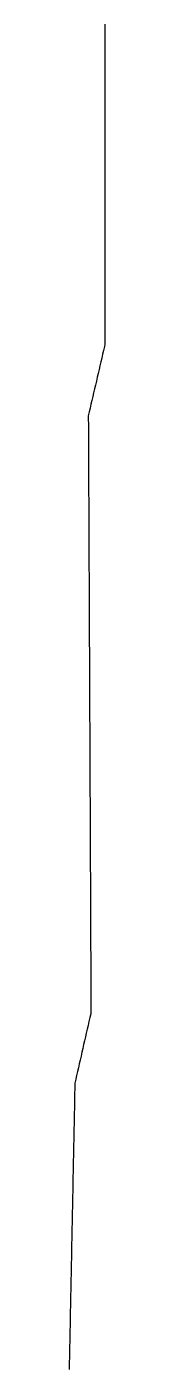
# Model space of a CAD drawing. Header units: millimetres. Extents: x 32 to 3054, y 42 to 5568.
# Drawn here: x 1490.4 to 1499.5, y 721.8 to 1061.4 of the extents above; entities that cross this region are included whole.
import ezdxf

# ---------------------------------------------------------------- set-up
doc = ezdxf.new("R2010")
doc.units = ezdxf.units.MM
doc.layers.add('ALL_ISLANDS', color=7, linetype='Continuous')
doc.layers.add('OUTLINE_ISLAND_01', color=7, linetype='Continuous')

msp = doc.modelspace()

# ---------------------------------------------------------------- linework, layer by layer
at = {"layer": 'ALL_ISLANDS'}
msp.add_lwpolyline([(1499.4386, 1062.0454), (1499.4388, 1061.0454), (1499.439, 1060.0454), (1499.4392, 1059.0454), (1499.4394, 1058.0454), (1499.4395, 1057.0454), (1499.4397, 1056.0454), (1499.4399, 1055.0454), (1499.4401, 1054.0454), (1499.4403, 1053.0454), (1499.4405, 1052.0454), (1499.4407, 1051.0454), (1499.4409, 1050.0454), (1499.4411, 1049.0454), (1499.4413, 1048.0454), (1499.4414, 1047.0454), (1499.4416, 1046.0454), (1499.4418, 1045.0454), (1499.442, 1044.0454), (1499.4422, 1043.0454), (1499.4424, 1042.0454), (1499.4426, 1041.0454), (1499.4428, 1040.0454), (1499.443, 1039.0454), (1499.4431, 1038.0454), (1499.4433, 1037.0454), (1499.4435, 1036.0454), (1499.4437, 1035.0454), (1499.4439, 1034.0454), (1499.4441, 1033.0454), (1499.4443, 1032.0454), (1499.4445, 1031.0454), (1499.4447, 1030.0454), (1499.4449, 1029.0454), (1499.445, 1028.0454), (1499.4452, 1027.0454), (1499.4454, 1026.0454), (1499.4456, 1025.0454), (1499.4458, 1024.0454), (1499.446, 1023.0454), (1499.4462, 1022.0454), (1499.4464, 1021.0454), (1499.4466, 1020.0454), (1499.4468, 1019.0454), (1499.4469, 1018.0454), (1499.4471, 1017.0454), (1499.4473, 1016.0454), (1499.4475, 1015.0454), (1499.4477, 1014.0454), (1499.4479, 1013.0454), (1499.4481, 1012.0454), (1499.4483, 1011.0454), (1499.4485, 1010.0454), (1499.4486, 1009.0454), (1499.4488, 1008.0454), (1499.449, 1007.0454), (1499.4492, 1006.0454), (1499.4494, 1005.0454), (1499.4496, 1004.0454), (1499.4498, 1003.0454), (1499.45, 1002.0454), (1499.4502, 1001.0454), (1499.4504, 1000.0454), (1499.4505, 999.0454), (1499.4507, 998.0454), (1499.4509, 997.0454), (1499.4511, 996.0454), (1499.4513, 995.0454), (1499.4515, 994.0454), (1499.4517, 993.0454), (1499.4519, 992.0454), (1499.4521, 991.0454), (1499.4522, 990.0454), (1499.4524, 989.0454), (1499.4526, 988.0454), (1499.4528, 987.0454), (1499.453, 986.0454), (1499.4532, 985.0454), (1499.4534, 984.0454), (1499.4536, 983.0454), (1499.4538, 982.0454), (1499.454, 981.0454), (1499.3286, 980.5054), (1499.1024, 979.5313), (1498.8762, 978.5573), (1498.65, 977.5832), (1498.4238, 976.6091), (1498.1976, 975.635), (1497.9714, 974.6609), (1497.7451, 973.6869), (1497.5189, 972.7128), (1497.2927, 971.7387), (1497.0665, 970.7646), (1496.8403, 969.7905), (1496.6141, 968.8165), (1496.3879, 967.8424), (1496.1617, 966.8683), (1495.9355, 965.8942), (1495.7093, 964.9201), (1495.4831, 963.9461), (1495.2569, 962.972), (1495.2613, 961.9813), (1495.2657, 960.9813), (1495.2701, 959.9813), (1495.2745, 958.9813), (1495.279, 957.9813), (1495.2834, 956.9813), (1495.2878, 955.9813), (1495.2922, 954.9813), (1495.2966, 953.9813), (1495.301, 952.9813), (1495.3055, 951.9813), (1495.3099, 950.9814), (1495.3143, 949.9814), (1495.3187, 948.9814), (1495.3231, 947.9814), (1495.3275, 946.9814), (1495.332, 945.9814), (1495.3364, 944.9814), (1495.3408, 943.9814), (1495.3452, 942.9814), (1495.3496, 941.9814), (1495.354, 940.9815), (1495.3585, 939.9815), (1495.3629, 938.9815), (1495.3673, 937.9815), (1495.3717, 936.9815), (1495.3761, 935.9815), (1495.3805, 934.9815), (1495.385, 933.9815), (1495.3894, 932.9815), (1495.3938, 931.9815), (1495.3982, 930.9816), (1495.4026, 929.9816), (1495.407, 928.9816), (1495.4114, 927.9816), (1495.4159, 926.9816), (1495.4203, 925.9816), (1495.4247, 924.9816), (1495.4291, 923.9816), (1495.4335, 922.9816), (1495.4379, 921.9816), (1495.4424, 920.9817), (1495.4468, 919.9817), (1495.4512, 918.9817), (1495.4556, 917.9817), (1495.46, 916.9817), (1495.4644, 915.9817), (1495.4689, 914.9817), (1495.4733, 913.9817), (1495.4777, 912.9817), (1495.4821, 911.9817), (1495.4865, 910.9817), (1495.4909, 909.9818), (1495.4954, 908.9818), (1495.4998, 907.9818), (1495.5042, 906.9818), (1495.5086, 905.9818), (1495.513, 904.9818), (1495.5174, 903.9818), (1495.5219, 902.9818), (1495.5263, 901.9818), (1495.5307, 900.9818), (1495.5351, 899.9819), (1495.5395, 898.9819), (1495.5439, 897.9819), (1495.5484, 896.9819), (1495.5528, 895.9819), (1495.5572, 894.9819), (1495.5616, 893.9819), (1495.566, 892.9819), (1495.5704, 891.9819), (1495.5749, 890.9819), (1495.5793, 889.982), (1495.5837, 888.982), (1495.5881, 887.982), (1495.5925, 886.982), (1495.5969, 885.982), (1495.6014, 884.982), (1495.6058, 883.982), (1495.6102, 882.982), (1495.6146, 881.982), (1495.619, 880.982), (1495.6234, 879.9821), (1495.6279, 878.9821), (1495.6323, 877.9821), (1495.6367, 876.9821), (1495.6411, 875.9821), (1495.6455, 874.9821), (1495.6499, 873.9821), (1495.6543, 872.9821), (1495.6588, 871.9821), (1495.6632, 870.9821), (1495.6676, 869.9821), (1495.672, 868.9822), (1495.6764, 867.9822), (1495.6808, 866.9822), (1495.6853, 865.9822), (1495.6897, 864.9822), (1495.6941, 863.9822), (1495.6985, 862.9822), (1495.7029, 861.9822), (1495.7073, 860.9822), (1495.7118, 859.9822), (1495.7162, 858.9823), (1495.7206, 857.9823), (1495.725, 856.9823), (1495.7294, 855.9823), (1495.7338, 854.9823), (1495.7383, 853.9823), (1495.7427, 852.9823), (1495.7471, 851.9823), (1495.7515, 850.9823), (1495.7559, 849.9823), (1495.7603, 848.9824), (1495.7648, 847.9824), (1495.7692, 846.9824), (1495.7736, 845.9824), (1495.778, 844.9824), (1495.7824, 843.9824), (1495.7868, 842.9824), (1495.7913, 841.9824), (1495.7957, 840.9824), (1495.8001, 839.9824), (1495.8045, 838.9825), (1495.8089, 837.9825), (1495.8133, 836.9825), (1495.8178, 835.9825), (1495.8222, 834.9825), (1495.8266, 833.9825), (1495.831, 832.9825), (1495.8354, 831.9825), (1495.8398, 830.9825), (1495.8443, 829.9825), (1495.8487, 828.9825), (1495.8531, 827.9826), (1495.8575, 826.9826), (1495.8619, 825.9826), (1495.8663, 824.9826), (1495.8708, 823.9826), (1495.8752, 822.9826), (1495.8796, 821.9826), (1495.884, 820.9826), (1495.8884, 819.9826), (1495.8928, 818.9826), (1495.8973, 817.9827), (1495.9017, 816.9827), (1495.9061, 815.9827), (1495.9105, 814.9827), (1495.9149, 813.9827), (1495.9193, 812.9827), (1495.9237, 811.9827), (1495.8558, 811.6857), (1495.6326, 810.7109), (1495.4095, 809.7361), (1495.1864, 808.7613), (1494.9632, 807.7865), (1494.7401, 806.8117), (1494.517, 805.8369), (1494.2939, 804.8621), (1494.0707, 803.8873), (1493.8476, 802.9126), (1493.6245, 801.9378), (1493.4013, 800.963), (1493.1782, 799.9882), (1492.9551, 799.0134), (1492.732, 798.0386), (1492.5088, 797.0638), (1492.2857, 796.089), (1492.0626, 795.1142), (1491.8394, 794.1395), (1491.8295, 793.6408), (1491.8095, 792.641), (1491.7896, 791.6412), (1491.7696, 790.6414), (1491.7497, 789.6416), (1491.7297, 788.6418), (1491.7097, 787.642), (1491.6898, 786.6422), (1491.6698, 785.6424), (1491.6499, 784.6426), (1491.6299, 783.6428), (1491.6099, 782.643), (1491.59, 781.6432), (1491.57, 780.6434), (1491.5501, 779.6436), (1491.5301, 778.6438), (1491.5101, 777.644), (1491.4902, 776.6442), (1491.4702, 775.6444), (1491.4503, 774.6446), (1491.4303, 773.6448), (1491.4103, 772.645), (1491.3904, 771.6452), (1491.3704, 770.6454), (1491.3505, 769.6456), (1491.3305, 768.6458), (1491.3105, 767.646), (1491.2906, 766.6462), (1491.2706, 765.6464), (1491.2507, 764.6466), (1491.2307, 763.6468), (1491.2107, 762.647), (1491.1908, 761.6472), (1491.1708, 760.6474), (1491.1509, 759.6476), (1491.1309, 758.6478), (1491.1109, 757.648), (1491.091, 756.6482), (1491.071, 755.6484), (1491.0511, 754.6486), (1491.0311, 753.6488), (1491.0111, 752.649), (1490.9912, 751.6492), (1490.9712, 750.6494), (1490.9513, 749.6496), (1490.9313, 748.6498), (1490.9113, 747.65), (1490.8914, 746.6502), (1490.8714, 745.6504), (1490.8515, 744.6506), (1490.8315, 743.6508), (1490.8115, 742.651), (1490.7916, 741.6512), (1490.7716, 740.6514), (1490.7517, 739.6516), (1490.7317, 738.6518), (1490.7117, 737.652), (1490.6918, 736.6522), (1490.6718, 735.6524), (1490.6519, 734.6526), (1490.6319, 733.6528), (1490.6119, 732.653), (1490.592, 731.6532), (1490.572, 730.6534), (1490.5521, 729.6536), (1490.5321, 728.6538), (1490.5121, 727.654), (1490.4922, 726.6542), (1490.4722, 725.6544), (1490.4523, 724.6546), (1490.4323, 723.6548), (1490.4123, 722.655), (1490.3924, 721.6552)], dxfattribs=at)
at = {"layer": 'OUTLINE_ISLAND_01'}
msp.add_lwpolyline([(1499.4386, 1062.0454), (1499.4388, 1061.0454), (1499.439, 1060.0454), (1499.4392, 1059.0454), (1499.4394, 1058.0454), (1499.4395, 1057.0454), (1499.4397, 1056.0454), (1499.4399, 1055.0454), (1499.4401, 1054.0454), (1499.4403, 1053.0454), (1499.4405, 1052.0454), (1499.4407, 1051.0454), (1499.4409, 1050.0454), (1499.4411, 1049.0454), (1499.4413, 1048.0454), (1499.4414, 1047.0454), (1499.4416, 1046.0454), (1499.4418, 1045.0454), (1499.442, 1044.0454), (1499.4422, 1043.0454), (1499.4424, 1042.0454), (1499.4426, 1041.0454), (1499.4428, 1040.0454), (1499.443, 1039.0454), (1499.4431, 1038.0454), (1499.4433, 1037.0454), (1499.4435, 1036.0454), (1499.4437, 1035.0454), (1499.4439, 1034.0454), (1499.4441, 1033.0454), (1499.4443, 1032.0454), (1499.4445, 1031.0454), (1499.4447, 1030.0454), (1499.4449, 1029.0454), (1499.445, 1028.0454), (1499.4452, 1027.0454), (1499.4454, 1026.0454), (1499.4456, 1025.0454), (1499.4458, 1024.0454), (1499.446, 1023.0454), (1499.4462, 1022.0454), (1499.4464, 1021.0454), (1499.4466, 1020.0454), (1499.4468, 1019.0454), (1499.4469, 1018.0454), (1499.4471, 1017.0454), (1499.4473, 1016.0454), (1499.4475, 1015.0454), (1499.4477, 1014.0454), (1499.4479, 1013.0454), (1499.4481, 1012.0454), (1499.4483, 1011.0454), (1499.4485, 1010.0454), (1499.4486, 1009.0454), (1499.4488, 1008.0454), (1499.449, 1007.0454), (1499.4492, 1006.0454), (1499.4494, 1005.0454), (1499.4496, 1004.0454), (1499.4498, 1003.0454), (1499.45, 1002.0454), (1499.4502, 1001.0454), (1499.4504, 1000.0454), (1499.4505, 999.0454), (1499.4507, 998.0454), (1499.4509, 997.0454), (1499.4511, 996.0454), (1499.4513, 995.0454), (1499.4515, 994.0454), (1499.4517, 993.0454), (1499.4519, 992.0454), (1499.4521, 991.0454), (1499.4522, 990.0454), (1499.4524, 989.0454), (1499.4526, 988.0454), (1499.4528, 987.0454), (1499.453, 986.0454), (1499.4532, 985.0454), (1499.4534, 984.0454), (1499.4536, 983.0454), (1499.4538, 982.0454), (1499.454, 981.0454), (1499.3286, 980.5054), (1499.1024, 979.5313), (1498.8762, 978.5573), (1498.65, 977.5832), (1498.4238, 976.6091), (1498.1976, 975.635), (1497.9714, 974.6609), (1497.7451, 973.6869), (1497.5189, 972.7128), (1497.2927, 971.7387), (1497.0665, 970.7646), (1496.8403, 969.7905), (1496.6141, 968.8165), (1496.3879, 967.8424), (1496.1617, 966.8683), (1495.9355, 965.8942), (1495.7093, 964.9201), (1495.4831, 963.9461), (1495.2569, 962.972), (1495.2613, 961.9813), (1495.2657, 960.9813), (1495.2701, 959.9813), (1495.2745, 958.9813), (1495.279, 957.9813), (1495.2834, 956.9813), (1495.2878, 955.9813), (1495.2922, 954.9813), (1495.2966, 953.9813), (1495.301, 952.9813), (1495.3055, 951.9813), (1495.3099, 950.9814), (1495.3143, 949.9814), (1495.3187, 948.9814), (1495.3231, 947.9814), (1495.3275, 946.9814), (1495.332, 945.9814), (1495.3364, 944.9814), (1495.3408, 943.9814), (1495.3452, 942.9814), (1495.3496, 941.9814), (1495.354, 940.9815), (1495.3585, 939.9815), (1495.3629, 938.9815), (1495.3673, 937.9815), (1495.3717, 936.9815), (1495.3761, 935.9815), (1495.3805, 934.9815), (1495.385, 933.9815), (1495.3894, 932.9815), (1495.3938, 931.9815), (1495.3982, 930.9816), (1495.4026, 929.9816), (1495.407, 928.9816), (1495.4114, 927.9816), (1495.4159, 926.9816), (1495.4203, 925.9816), (1495.4247, 924.9816), (1495.4291, 923.9816), (1495.4335, 922.9816), (1495.4379, 921.9816), (1495.4424, 920.9817), (1495.4468, 919.9817), (1495.4512, 918.9817), (1495.4556, 917.9817), (1495.46, 916.9817), (1495.4644, 915.9817), (1495.4689, 914.9817), (1495.4733, 913.9817), (1495.4777, 912.9817), (1495.4821, 911.9817), (1495.4865, 910.9817), (1495.4909, 909.9818), (1495.4954, 908.9818), (1495.4998, 907.9818), (1495.5042, 906.9818), (1495.5086, 905.9818), (1495.513, 904.9818), (1495.5174, 903.9818), (1495.5219, 902.9818), (1495.5263, 901.9818), (1495.5307, 900.9818), (1495.5351, 899.9819), (1495.5395, 898.9819), (1495.5439, 897.9819), (1495.5484, 896.9819), (1495.5528, 895.9819), (1495.5572, 894.9819), (1495.5616, 893.9819), (1495.566, 892.9819), (1495.5704, 891.9819), (1495.5749, 890.9819), (1495.5793, 889.982), (1495.5837, 888.982), (1495.5881, 887.982), (1495.5925, 886.982), (1495.5969, 885.982), (1495.6014, 884.982), (1495.6058, 883.982), (1495.6102, 882.982), (1495.6146, 881.982), (1495.619, 880.982), (1495.6234, 879.9821), (1495.6279, 878.9821), (1495.6323, 877.9821), (1495.6367, 876.9821), (1495.6411, 875.9821), (1495.6455, 874.9821), (1495.6499, 873.9821), (1495.6543, 872.9821), (1495.6588, 871.9821), (1495.6632, 870.9821), (1495.6676, 869.9821), (1495.672, 868.9822), (1495.6764, 867.9822), (1495.6808, 866.9822), (1495.6853, 865.9822), (1495.6897, 864.9822), (1495.6941, 863.9822), (1495.6985, 862.9822), (1495.7029, 861.9822), (1495.7073, 860.9822), (1495.7118, 859.9822), (1495.7162, 858.9823), (1495.7206, 857.9823), (1495.725, 856.9823), (1495.7294, 855.9823), (1495.7338, 854.9823), (1495.7383, 853.9823), (1495.7427, 852.9823), (1495.7471, 851.9823), (1495.7515, 850.9823), (1495.7559, 849.9823), (1495.7603, 848.9824), (1495.7648, 847.9824), (1495.7692, 846.9824), (1495.7736, 845.9824), (1495.778, 844.9824), (1495.7824, 843.9824), (1495.7868, 842.9824), (1495.7913, 841.9824), (1495.7957, 840.9824), (1495.8001, 839.9824), (1495.8045, 838.9825), (1495.8089, 837.9825), (1495.8133, 836.9825), (1495.8178, 835.9825), (1495.8222, 834.9825), (1495.8266, 833.9825), (1495.831, 832.9825), (1495.8354, 831.9825), (1495.8398, 830.9825), (1495.8443, 829.9825), (1495.8487, 828.9825), (1495.8531, 827.9826), (1495.8575, 826.9826), (1495.8619, 825.9826), (1495.8663, 824.9826), (1495.8708, 823.9826), (1495.8752, 822.9826), (1495.8796, 821.9826), (1495.884, 820.9826), (1495.8884, 819.9826), (1495.8928, 818.9826), (1495.8973, 817.9827), (1495.9017, 816.9827), (1495.9061, 815.9827), (1495.9105, 814.9827), (1495.9149, 813.9827), (1495.9193, 812.9827), (1495.9237, 811.9827), (1495.8558, 811.6857), (1495.6326, 810.7109), (1495.4095, 809.7361), (1495.1864, 808.7613), (1494.9632, 807.7865), (1494.7401, 806.8117), (1494.517, 805.8369), (1494.2939, 804.8621), (1494.0707, 803.8873), (1493.8476, 802.9126), (1493.6245, 801.9378), (1493.4013, 800.963), (1493.1782, 799.9882), (1492.9551, 799.0134), (1492.732, 798.0386), (1492.5088, 797.0638), (1492.2857, 796.089), (1492.0626, 795.1142), (1491.8394, 794.1395), (1491.8295, 793.6408), (1491.8095, 792.641), (1491.7896, 791.6412), (1491.7696, 790.6414), (1491.7497, 789.6416), (1491.7297, 788.6418), (1491.7097, 787.642), (1491.6898, 786.6422), (1491.6698, 785.6424), (1491.6499, 784.6426), (1491.6299, 783.6428), (1491.6099, 782.643), (1491.59, 781.6432), (1491.57, 780.6434), (1491.5501, 779.6436), (1491.5301, 778.6438), (1491.5101, 777.644), (1491.4902, 776.6442), (1491.4702, 775.6444), (1491.4503, 774.6446), (1491.4303, 773.6448), (1491.4103, 772.645), (1491.3904, 771.6452), (1491.3704, 770.6454), (1491.3505, 769.6456), (1491.3305, 768.6458), (1491.3105, 767.646), (1491.2906, 766.6462), (1491.2706, 765.6464), (1491.2507, 764.6466), (1491.2307, 763.6468), (1491.2107, 762.647), (1491.1908, 761.6472), (1491.1708, 760.6474), (1491.1509, 759.6476), (1491.1309, 758.6478), (1491.1109, 757.648), (1491.091, 756.6482), (1491.071, 755.6484), (1491.0511, 754.6486), (1491.0311, 753.6488), (1491.0111, 752.649), (1490.9912, 751.6492), (1490.9712, 750.6494), (1490.9513, 749.6496), (1490.9313, 748.6498), (1490.9113, 747.65), (1490.8914, 746.6502), (1490.8714, 745.6504), (1490.8515, 744.6506), (1490.8315, 743.6508), (1490.8115, 742.651), (1490.7916, 741.6512), (1490.7716, 740.6514), (1490.7517, 739.6516), (1490.7317, 738.6518), (1490.7117, 737.652), (1490.6918, 736.6522), (1490.6718, 735.6524), (1490.6519, 734.6526), (1490.6319, 733.6528), (1490.6119, 732.653), (1490.592, 731.6532), (1490.572, 730.6534), (1490.5521, 729.6536), (1490.5321, 728.6538), (1490.5121, 727.654), (1490.4922, 726.6542), (1490.4722, 725.6544), (1490.4523, 724.6546), (1490.4323, 723.6548), (1490.4123, 722.655), (1490.3924, 721.6552)], dxfattribs=at)

doc.saveas('drawing.dxf')
